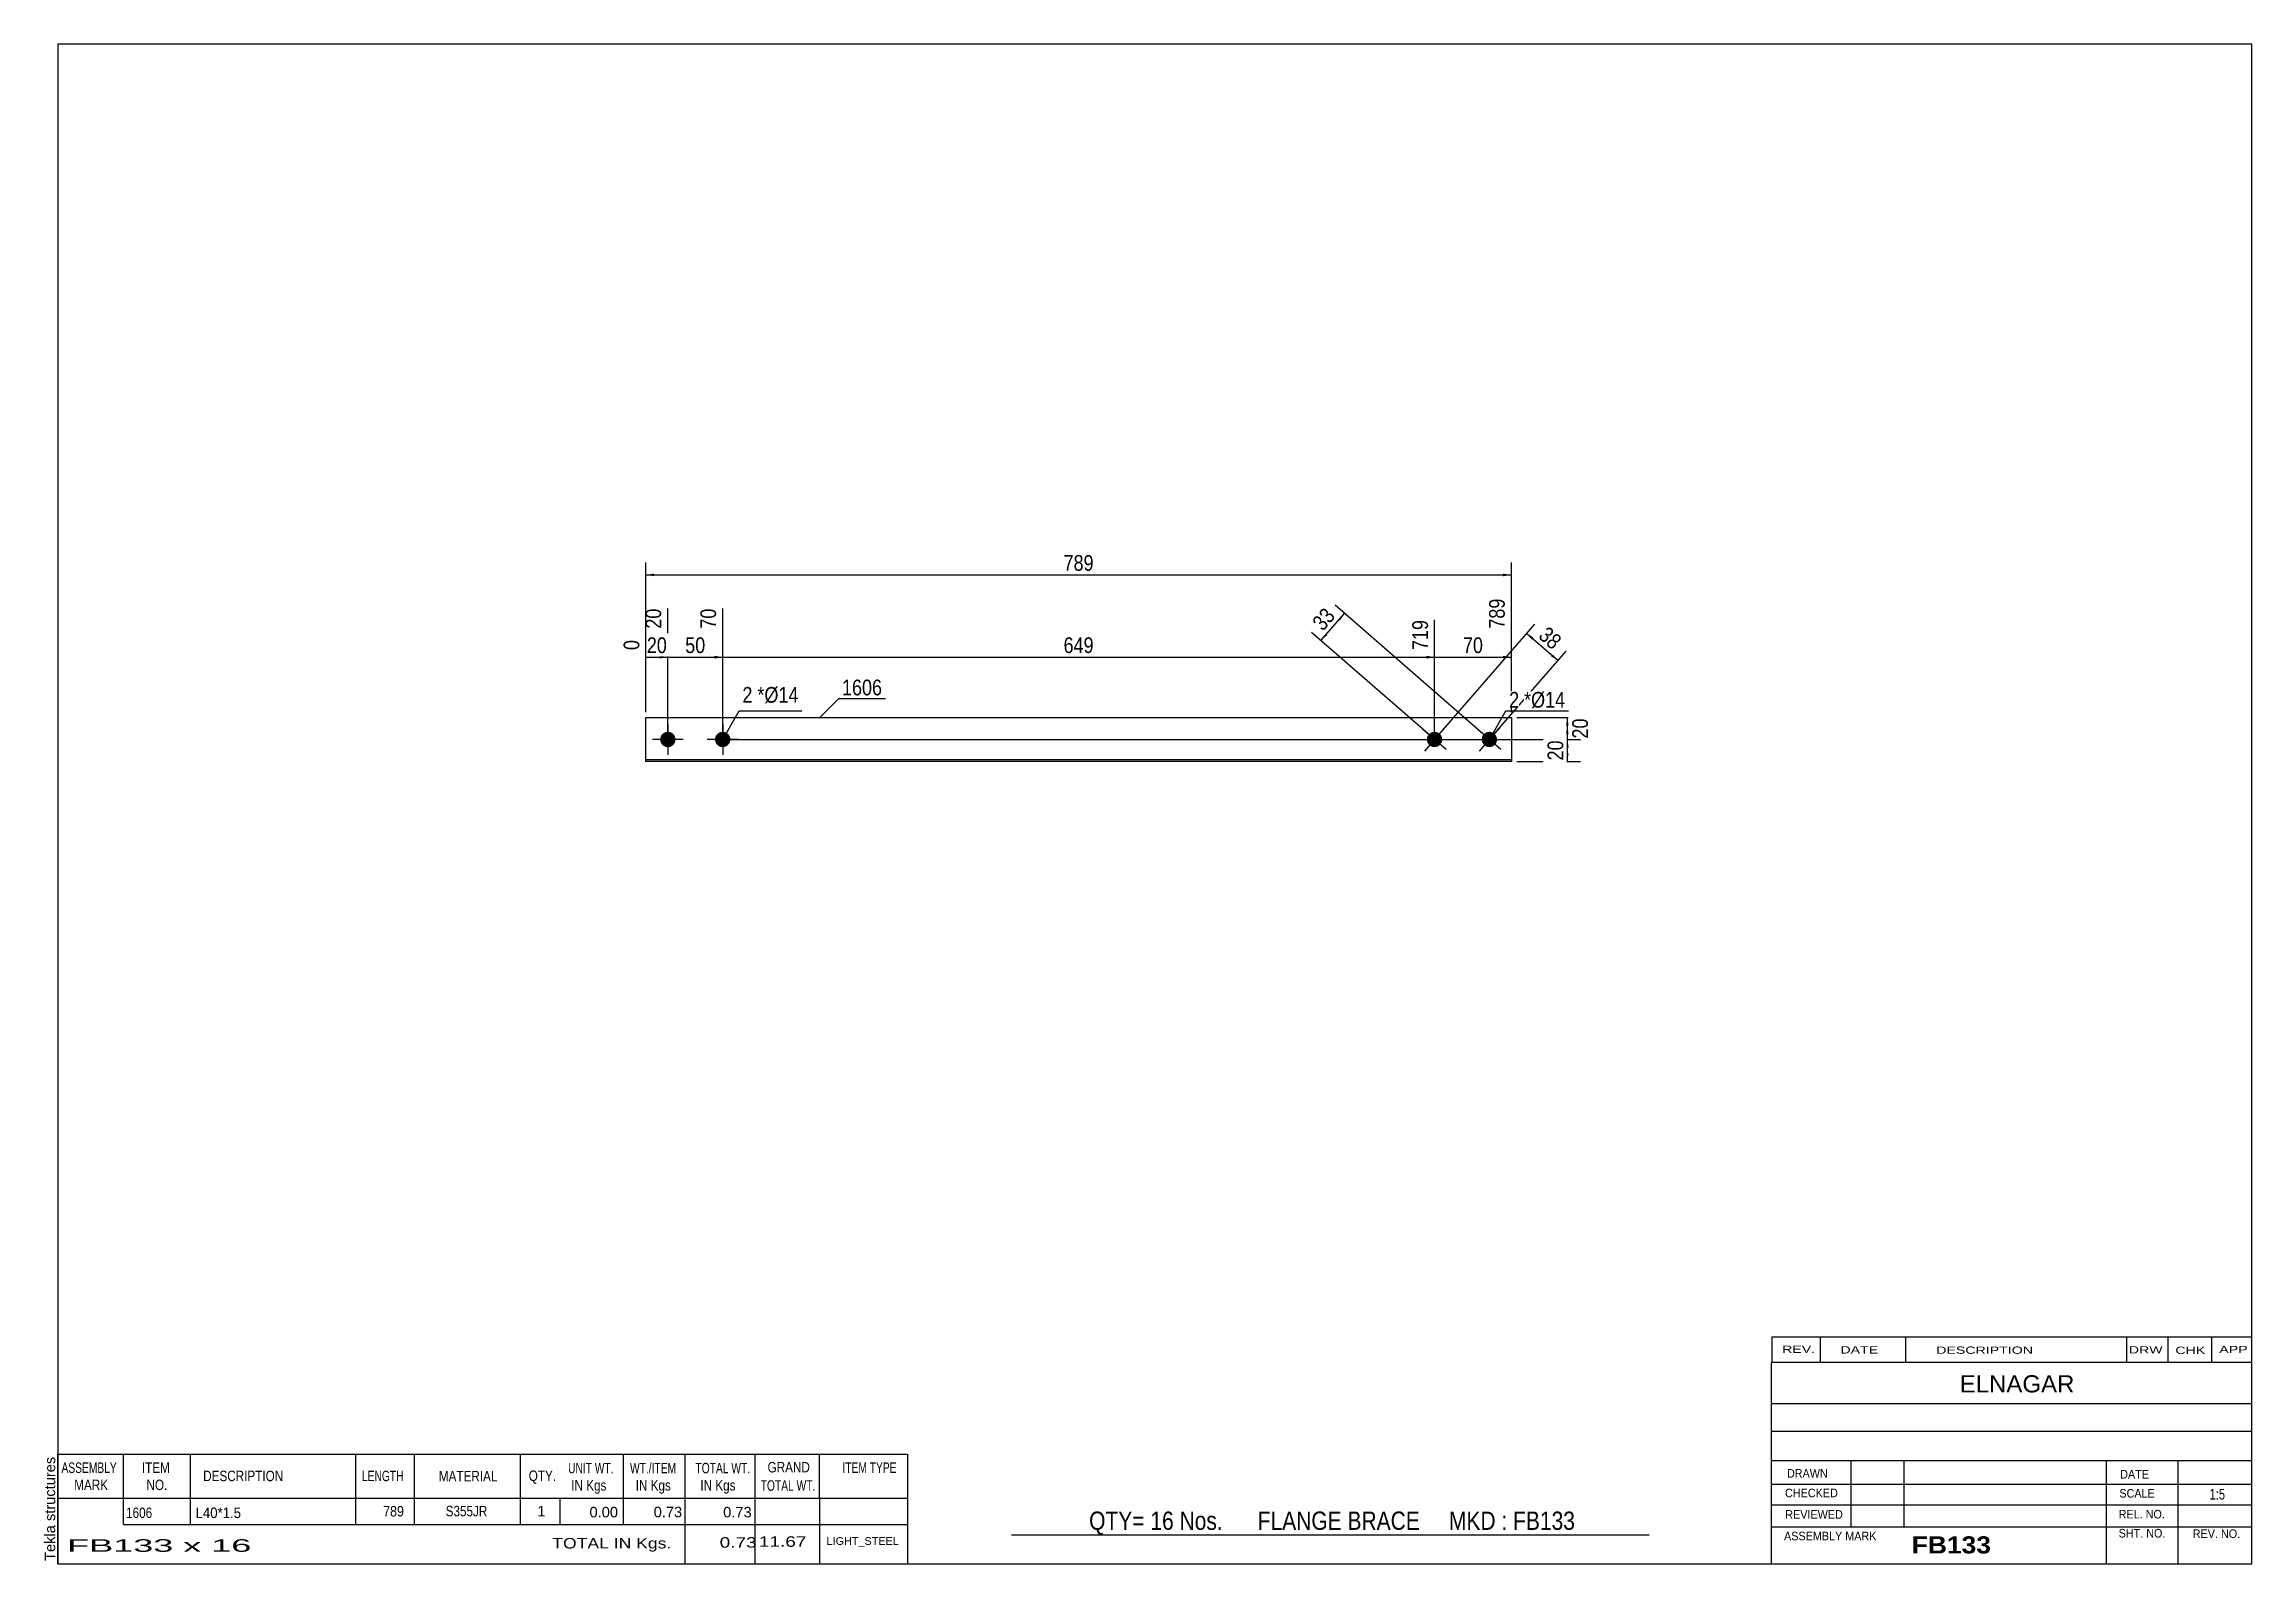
# Model space of a CAD drawing. Header units: millimetres. Extents: x 2 to 405, y 5 to 282.
import ezdxf

# ---------------------------------------------------------------- set-up
doc = ezdxf.new("R2010")
doc.units = ezdxf.units.MM
doc.styles.add('Arial', font='ARIAL.TTF', dxfattribs={"height": 0.2})
doc.styles.add('Arial Bold', font='ARIALBD.TTF', dxfattribs={"height": 0.2})
doc.styles.add('Arial Narrow', font='ARIALN.TTF', dxfattribs={"height": 0.2})

# ---------------------------------------------------------------- blocks, each defined once
blk = doc.blocks.new('Unknown-629081300-1545')
at = {"color": 5, "linetype": 'Continuous'}
for p, q in [((405, 282), (5, 282)), ((5, 282), (5, 5)), ((405, 5), (405, 282)), ((5, 5), (405, 5))]:
    blk.add_line(p, q, dxfattribs=at)
at = {"color": 174, "linetype": 'Continuous', "style": 'Arial'}
blk.add_text('Tekla structures', height=1.9102, rotation=90, dxfattribs=at).set_placement((4.5, 5.5))
blk = doc.blocks.new('Part-629081300-1227 - 1212')
at = {"color": 2, "linetype": 'Continuous'}
for p, q in [((112.2, 151.25), (112.2, 159.25)), ((112.2, 159.25), (269.99, 159.25)), ((269.99, 159.25), (269.99, 151.25)), ((269.99, 151.55), (112.2, 151.55)), ((269.99, 151.25), (112.2, 151.25))]:
    blk.add_line(p, q, dxfattribs=at)
blk = doc.blocks.new('Bolt-629081300-1228 - 1212')
at = {"linetype": 'Continuous'}
for points in [[(116.2, 153.85, -1), (116.2, 156.65, -1)], [(126.2, 153.85, -1), (126.2, 156.65, -1)]]:
    blk.add_hatch(color=3, dxfattribs=at).paths.add_polyline_path(points)
at = {"color": 3, "linetype": 'Continuous'}
for p, q in [((116.2, 158.05), (116.2, 152.45)), ((126.2, 158.05), (126.2, 152.45)), ((119, 155.25), (113.4, 155.25)), ((129, 155.25), (123.4, 155.25))]:
    blk.add_line(p, q, dxfattribs=at)
blk = doc.blocks.new('Bolt-629081300-1229 - 1212')
at = {"linetype": 'Continuous'}
blk.add_hatch(color=3, dxfattribs=at).paths.add_polyline_path([(255.07, 154.19, -1), (256.9, 156.31, -1)])
at = {"color": 3, "linetype": 'Continuous'}
for p, q in [((258.1, 153.41), (253.87, 157.09)), ((257.82, 157.36), (254.15, 153.14))]:
    blk.add_line(p, q, dxfattribs=at)
blk = doc.blocks.new('Bolt-629081300-1230 - 1212')
at = {"linetype": 'Continuous'}
blk.add_hatch(color=3, dxfattribs=at).paths.add_polyline_path([(265.07, 154.19, -1), (266.9, 156.31, -1)])
at = {"color": 3, "linetype": 'Continuous'}
for p, q in [((268.1, 153.41), (263.87, 157.09)), ((267.82, 157.36), (264.15, 153.14))]:
    blk.add_line(p, q, dxfattribs=at)
blk = doc.blocks.new('StraightDimension-629081300-1236 - 1212')
at = {"linetype": 'Continuous'}
blk.add_hatch(color=7, dxfattribs=at).paths.add_polyline_path([(268.49, 170.5), (269.99, 170.25), (268.49, 170)])
at = {"color": 7, "linetype": 'Continuous'}
for p, q in [((269.99, 160.25), (269.99, 180.93)), ((255.99, 156.25), (255.99, 177.03)), ((255.99, 170.25), (269.99, 170.25))]:
    blk.add_line(p, q, dxfattribs=at)
at = {"color": 0}
blk.add_wipeout([(265.41, 170.4), (265.41, 174.6), (260.56, 174.6), (260.56, 170.4)], dxfattribs=at)
at = {"color": 0, "linetype": 'Continuous'}
blk.add_wipeout([(269.39, 181.53), (265.19, 181.53), (265.19, 174.85), (269.39, 174.85)], dxfattribs=at)
at = {"color": 3, "linetype": 'Continuous', "style": 'Arial Narrow'}
blk.add_text('789', height=2.863, rotation=90.0002, dxfattribs=at).set_placement((268.79, 175.45))
at = {"color": 3, "style": 'Arial Narrow'}
blk.add_text('70', height=2.863, dxfattribs=at).set_placement((261.16, 171))
blk = doc.blocks.new('StraightDimension-629081300-1237 - 1212')
at = {"linetype": 'Continuous'}
blk.add_hatch(color=7, dxfattribs=at).paths.add_polyline_path([(254.49, 170.5), (255.99, 170.25), (254.49, 170)])
at = {"color": 7, "linetype": 'Continuous'}
for p, q in [((126.2, 156.25), (126.2, 179.11)), ((255.99, 156.25), (255.99, 177.03)), ((126.2, 170.25), (255.99, 170.25))]:
    blk.add_line(p, q, dxfattribs=at)
at = {"color": 0, "linetype": 'Continuous'}
blk.add_wipeout([(255.39, 177.63), (251.19, 177.63), (251.19, 170.95), (255.39, 170.95)], dxfattribs=at)
at = {"color": 0}
blk.add_wipeout([(194.43, 170.4), (194.43, 174.6), (187.75, 174.6), (187.75, 170.4)], dxfattribs=at)
at = {"color": 3, "style": 'Arial Narrow'}
blk.add_text('649', height=2.863, dxfattribs=at).set_placement((188.35, 171))
at = {"color": 3, "linetype": 'Continuous', "style": 'Arial Narrow'}
blk.add_text('719', height=2.863, rotation=90.0002, dxfattribs=at).set_placement((254.79, 171.55))
blk = doc.blocks.new('StraightDimension-629081300-1238 - 1212')
at = {"linetype": 'Continuous'}
blk.add_hatch(color=7, dxfattribs=at).paths.add_polyline_path([(124.7, 170.5), (126.2, 170.25), (124.7, 170)])
at = {"color": 7, "linetype": 'Continuous'}
for p, q in [((116.2, 156.25), (116.2, 179.11)), ((126.2, 156.25), (126.2, 179.11)), ((116.2, 170.25), (126.2, 170.25))]:
    blk.add_line(p, q, dxfattribs=at)
at = {"color": 0}
blk.add_wipeout([(123.63, 170.4), (123.63, 174.6), (118.77, 174.6), (118.77, 170.4)], dxfattribs=at)
at = {"color": 0, "linetype": 'Continuous'}
blk.add_wipeout([(125.6, 179.71), (121.4, 179.71), (121.4, 174.85), (125.6, 174.85)], dxfattribs=at)
at = {"color": 3, "linetype": 'Continuous', "style": 'Arial Narrow'}
blk.add_text('70', height=2.863, rotation=90.0002, dxfattribs=at).set_placement((125, 175.45))
at = {"color": 3, "style": 'Arial Narrow'}
blk.add_text('50', height=2.863, dxfattribs=at).set_placement((119.37, 171))
blk = doc.blocks.new('StraightDimension-629081300-1239 - 1212')
at = {"linetype": 'Continuous'}
blk.add_hatch(color=7, dxfattribs=at).paths.add_polyline_path([(114.7, 170.5), (116.2, 170.25), (114.7, 170)])
at = {"color": 7, "linetype": 'Continuous'}
for p, q in [((116.2, 156.25), (116.2, 179.11)), ((112.2, 160.25), (112.2, 173.38)), ((112.2, 170.25), (116.2, 170.25))]:
    blk.add_line(p, q, dxfattribs=at)
at = {"color": 0}
blk.add_wipeout([(116.63, 170.4), (116.63, 174.6), (111.77, 174.6), (111.77, 170.4)], dxfattribs=at)
at = {"color": 0, "linetype": 'Continuous'}
blk.add_wipeout([(115.6, 179.71), (111.4, 179.71), (111.4, 174.85), (115.6, 174.85)], dxfattribs=at)
blk.add_wipeout([(111.6, 173.98), (107.4, 173.98), (107.4, 170.95), (111.6, 170.95)], dxfattribs=at)
at = {"color": 3, "linetype": 'Continuous', "style": 'Arial Narrow'}
for s, height, p in [('20', 2.863, (115, 175.45)), ('0', 2.86, (111, 171.55))]:
    blk.add_text(s, height=height, rotation=90.0002, dxfattribs=at).set_placement(p)
at = {"color": 3, "style": 'Arial Narrow'}
blk.add_text('20', height=2.863, dxfattribs=at).set_placement((112.37, 171))
blk = doc.blocks.new('StraightDimension-629081300-1253 - 1212')
at = {"linetype": 'Continuous'}
for points in [[(113.7, 185), (112.2, 185.25), (113.7, 185.5)], [(268.49, 185.5), (269.99, 185.25), (268.49, 185)]]:
    blk.add_hatch(color=7, dxfattribs=at).paths.add_polyline_path(points)
at = {"color": 7, "linetype": 'Continuous'}
for p, q in [((112.2, 160.25), (112.2, 187.5)), ((112.2, 185.25), (269.99, 185.25)), ((269.99, 160.25), (269.99, 187.5))]:
    blk.add_line(p, q, dxfattribs=at)
at = {"color": 0}
blk.add_wipeout([(194.43, 185.4), (194.43, 189.6), (187.75, 189.6), (187.75, 185.4)], dxfattribs=at)
at = {"color": 3, "style": 'Arial Narrow'}
blk.add_text('789', height=2.863, dxfattribs=at).set_placement((188.35, 186))
blk = doc.blocks.new('StraightDimension-629081300-1257 - 1212')
at = {"linetype": 'Continuous'}
for points in [[(273.77, 173.41), (272.8, 174.58), (274.1, 173.79)], [(277.53, 170.8), (278.5, 169.63), (277.2, 170.43)]]:
    blk.add_hatch(color=7, dxfattribs=at).paths.add_polyline_path(points)
at = {"color": 7, "linetype": 'Continuous'}
for p, q in [((256.64, 156), (274.28, 176.28)), ((272.8, 174.58), (278.5, 169.63)), ((266.64, 156), (279.97, 171.33))]:
    blk.add_line(p, q, dxfattribs=at)
at = {"color": 0}
blk.add_wipeout([(277.58, 170.63), (280.34, 173.79), (276.67, 176.98), (273.92, 173.81)], dxfattribs=at)
at = {"color": 3, "style": 'Arial Narrow'}
blk.add_text('38', height=2.863, rotation=-41.0238, dxfattribs=at).set_placement((274.76, 173.87))
blk = doc.blocks.new('StraightDimension-629081300-1263 - 1212')
at = {"linetype": 'Continuous'}
for points in [[(238.39, 177.27), (239.56, 178.24), (238.77, 176.94)], [(236.43, 174.25), (235.25, 173.29), (236.05, 174.58)]]:
    blk.add_hatch(color=7, dxfattribs=at).paths.add_polyline_path(points)
at = {"color": 7, "linetype": 'Continuous'}
for p, q in [((235.25, 173.29), (239.56, 178.24)), ((265.23, 155.91), (237.87, 179.71)), ((255.23, 155.91), (233.56, 174.76))]:
    blk.add_line(p, q, dxfattribs=at)
at = {"color": 0}
blk.add_wipeout([(238.89, 177.69), (235.72, 180.45), (232.53, 176.78), (235.7, 174.03)], dxfattribs=at)
at = {"color": 3, "style": 'Arial Narrow'}
blk.add_text('33', height=2.863, rotation=48.9764, dxfattribs=at).set_placement((235.64, 174.87))
blk = doc.blocks.new('StraightDimension-629081300-1269 - 1212')
at = {"linetype": 'Continuous'}
for points in [[(279.95, 157.75), (280.2, 159.25), (280.45, 157.75)], [(280.45, 156.75), (280.2, 155.25), (279.95, 156.75)]]:
    blk.add_hatch(color=7, dxfattribs=at).paths.add_polyline_path(points)
at = {"color": 7, "linetype": 'Continuous'}
for p, q in [((270.99, 159.25), (282.45, 159.25)), ((280.2, 155.25), (280.2, 159.25)), ((127.2, 155.25), (282.45, 155.25))]:
    blk.add_line(p, q, dxfattribs=at)
at = {"color": 0}
blk.add_wipeout([(284.55, 159.68), (280.35, 159.68), (280.35, 154.82), (284.55, 154.82)], dxfattribs=at)
at = {"color": 3, "style": 'Arial Narrow'}
blk.add_text('20', height=2.863, rotation=90.0002, dxfattribs=at).set_placement((283.95, 155.42))
blk = doc.blocks.new('StraightDimension-629081300-1270 - 1212')
at = {"linetype": 'Continuous'}
for points in [[(279.95, 153.75), (280.2, 155.25), (280.45, 153.75)], [(280.45, 152.75), (280.2, 151.25), (279.95, 152.75)]]:
    blk.add_hatch(color=7, dxfattribs=at).paths.add_polyline_path(points)
at = {"color": 7, "linetype": 'Continuous'}
for p, q in [((127.2, 155.25), (282.6, 155.25)), ((280.2, 151.25), (280.2, 155.25)), ((270.99, 151.25), (282.6, 151.25))]:
    blk.add_line(p, q, dxfattribs=at)
at = {"color": 0}
blk.add_wipeout([(280.05, 155.68), (275.85, 155.68), (275.85, 150.82), (280.05, 150.82)], dxfattribs=at)
at = {"color": 3, "style": 'Arial Narrow'}
blk.add_text('20', height=2.863, rotation=90.0002, dxfattribs=at).set_placement((279.45, 151.42))
blk = doc.blocks.new('CBS_REVISION-629081300-1561')
at = {"color": 7, "linetype": 'Continuous'}
for p, q in [((317.49, 46.38), (404.99, 46.38)), ((317.49, 46.38), (317.49, 41.75)), ((326.29, 46.38), (326.29, 41.75)), ((341.88, 46.38), (341.88, 41.81)), ((382.14, 46.38), (382.14, 41.75)), ((389.68, 46.38), (389.68, 41.75)), ((397.63, 46.38), (397.63, 41.75)), ((317.49, 41.75), (404.99, 41.75))]:
    blk.add_line(p, q, dxfattribs=at)
at = {"color": 7, "style": 'Arial Narrow', "width": 1.7}
for s, height, p in [('REV.', 1.326, (319.35, 43.43)), ('DATE', 1.326, (329.98, 43.31)), ('DESCRIPTION', 1.3257, (347.46, 43.26)), ('DRW', 1.326, (382.57, 43.32)), ('CHK', 1.326, (391.06, 43.23)), ('APP', 1.326, (399.06, 43.38))]:
    blk.add_text(s, height=height, dxfattribs=at).set_placement(p)
blk = doc.blocks.new('CBS_BOM-629081300-1558')
at = {"color": 7, "linetype": 'Continuous'}
for p, q in [((4.97, 16.97), (4.97, 24.97)), ((4.97, 24.97), (159.89, 24.97)), ((16.97, 16.97), (16.97, 24.97)), ((29.16, 16.97), (29.16, 24.97)), ((59.32, 16.97), (59.32, 24.97)), ((70, 16.97), (70, 24.97)), ((89.32, 16.97), (89.32, 24.97)), ((108.12, 16.97), (108.12, 24.97)), ((119.33, 16.97), (119.33, 24.97)), ((132.12, 16.97), (132.12, 24.97)), ((143.87, 16.97), (143.87, 24.97)), ((159.89, 24.96), (159.89, 16.98)), ((4.97, 16.97), (159.89, 16.97)), ((4.97, 12.17), (4.97, 16.97)), ((16.97, 12.17), (16.97, 16.97)), ((29.16, 12.17), (29.16, 16.97)), ((59.32, 12.17), (59.32, 16.97)), ((70, 12.17), (70, 16.97)), ((89.32, 12.17), (89.32, 16.97)), ((96.58, 12.17), (96.58, 16.97)), ((108.12, 12.17), (108.12, 16.97)), ((119.33, 12.17), (119.33, 16.97)), ((132.12, 12.17), (132.12, 16.97)), ((143.89, 12.17), (143.89, 16.97)), ((159.89, 16.97), (159.89, 12.17)), ((4.97, 4.97), (4.97, 12.15)), ((16.97, 12.17), (159.89, 12.17)), ((119.33, 4.97), (119.33, 12.15)), ((132.12, 4.97), (132.12, 12.15)), ((143.93, 4.97), (143.93, 12.15)), ((159.89, 12.17), (159.89, 4.97)), ((4.97, 4.97), (159.89, 4.97))]:
    blk.add_line(p, q, dxfattribs=at)
at = {"color": 3, "linetype": 'Continuous', "style": 'Arial'}
for s, height, width, p in [('ASSEMBLY', 1.91, 0.7, (5.65, 21.54)), ('MARK', 1.91, 0.8, (7.97, 18.41)), ('ITEM', 1.91, 0.8, (20.3, 21.54)), ('NO.', 1.91, 0.8, (21.15, 18.41)), ('DESCRIPTION', 1.9102, 0.8, (31.48, 20.04)), ('LENGTH', 1.91, 0.7, (60.43, 20.04)), ('MATERIAL', 1.91, 0.8, (74.45, 19.99)), ('QTY.', 1.91, 0.8, (90.84, 20.07)), ('UNIT WT.', 1.91, 0.7, (98.01, 21.47)), ('IN Kgs', 1.91, 0.8, (98.59, 18.33)), ('WT./ITEM', 1.91, 0.7, (109.3, 21.47)), ('IN Kgs', 1.91, 0.8, (110.34, 18.33)), ('TOTAL WT.', 1.91, 0.7, (121.24, 21.47)), ('IN Kgs', 1.91, 0.8, (122.13, 18.33)), ('TOTAL WT.', 1.91, 0.7, (133.13, 18.29)), ('GRAND', 1.91, 0.8, (134.39, 21.63)), ('ITEM TYPE', 1.91, 0.7, (148.03, 21.55))]:
    blk.add_text(s, height=height, dxfattribs=dict(at, width=width)).set_placement(p)
at = {"color": 7, "linetype": 'Continuous', "style": 'Arial'}
for s, width, p in [('1606', 0.8, (17.43, 13.32)), ('L40*1.5', 0.9, (30.1, 13.32)), ('789', 0.85, (64.3, 13.6)), ('S355JR', 0.8, (75.69, 13.63))]:
    blk.add_text(s, height=1.91, dxfattribs=dict(at, width=width)).set_placement(p)
for s, p in [('1', (92.41, 13.63)), ('0.00', (101.92, 13.44)), ('0.73', (113.62, 13.47)), ('0.73', (126.29, 13.44))]:
    blk.add_text(s, height=1.91, dxfattribs=at).set_placement(p)
at = {"color": 6, "linetype": 'Continuous', "style": 'Arial'}
for s, height, width, p in [('FB133 x 16', 2.292, 2.05, (6.69, 7.16)), ('TOTAL IN Kgs.', 1.9102, 1.2, (95.13, 7.77)), ('0.73', 1.91, 1.3, (125.65, 7.92)), ('11.67', 1.91, 1.3, (132.79, 8.08))]:
    blk.add_text(s, height=height, dxfattribs=dict(at, width=width)).set_placement(p)
blk.add_text('LIGHT_STEEL', height=1.4135, dxfattribs=at).set_placement((145.14, 8.42))
blk = doc.blocks.new('CBS_CALLOFF-629081300-1559')
at = {"color": 7, "linetype": 'Continuous'}
blk.add_line((178.88, 10.27), (295.11, 10.25), dxfattribs=at)
at = {"color": 3, "linetype": 'Continuous', "style": 'Arial Narrow'}
blk.add_text('QTY= 16 Nos.      FLANGE BRACE     MKD : FB133', height=3.3405, dxfattribs=at).set_placement((193.01, 11.16))
blk = doc.blocks.new('CBS_NAME_BLOG-629081300-1560')
at = {"color": 7, "linetype": 'Continuous'}
for p, q in [((317.41, 41.75), (404.93, 41.75)), ((317.41, 5.04), (317.41, 41.75)), ((317.41, 34.21), (404.93, 34.21)), ((317.48, 29.16), (405, 29.16)), ((317.41, 23.79), (404.93, 23.79)), ((331.93, 11.68), (331.93, 23.78)), ((341.62, 11.71), (341.62, 23.78)), ((378.53, 5.04), (378.53, 23.77)), ((391.58, 5.04), (391.58, 23.78)), ((317.42, 19.49), (405, 19.51)), ((317.41, 15.74), (404.93, 15.74)), ((317.41, 11.7), (404.93, 11.7)), ((317.41, 5), (405, 5))]:
    blk.add_line(p, q, dxfattribs=at)
at = {"color": 3, "linetype": 'Continuous', "style": 'Arial'}
blk.add_text('ELNAGAR', height=3.133, dxfattribs=at).set_placement((351.73, 36.22))
at = {"color": 3, "linetype": 'Continuous'}
for s, height, style, width, p in [('DRAWN', 1.566, 'Arial', 0.9, (320.24, 20.68)), ('DATE', 1.566, 'Arial', 0.9, (381, 20.52)), ('CHECKED', 1.566, 'Arial', 0.9, (319.89, 17.11)), ('SCALE', 1.566, 'Arial', 0.9, (380.85, 17.04)), ('1:5', 1.957, 'Arial Narrow', 0.9, (397.3, 16.68)), ('REVIEWED', 1.566, 'Arial', 0.9, (319.93, 13.19)), ('REL. NO.', 1.566, 'Arial', 0.9, (380.71, 13.24)), ('ASSEMBLY MARK', 1.5663, 'Arial', 0.9, (319.71, 9.26)), ('FB133', 3.131, 'Arial Bold', 1.1, (342.99, 6.86)), ('SHT. NO.', 1.566, 'Arial', 0.9, (380.71, 9.77)), ('REV. NO.', 1.566, 'Arial', 0.9, (394.23, 9.68))]:
    blk.add_text(s, height=height, dxfattribs=dict(at, style=style, width=width)).set_placement(p)
blk = doc.blocks.new('Mark-629081300-1286 - 1212')
at = {"color": 0}
blk.add_wipeout([(131.63, 161.95), (131.63, 164.95), (129.8, 164.95), (129.8, 161.95)], dxfattribs=at)
blk.add_wipeout([(131.63, 161.95), (131.63, 164.95), (129.8, 164.95), (129.8, 161.95)], dxfattribs=at)
at = {"color": 7, "linetype": 'Continuous'}
blk.add_line((126.2, 155.25), (129.2, 160.45), dxfattribs=at)
at = {"color": 0}
blk.add_wipeout([(133.81, 161.95), (133.81, 164.95), (132.53, 164.95), (132.53, 161.95)], dxfattribs=at)
blk.add_wipeout([(133.81, 161.95), (133.81, 164.95), (132.53, 164.95), (132.53, 161.95)], dxfattribs=at)
at = {"color": 3, "style": 'Arial Narrow'}
blk.add_text('2', height=2.86, dxfattribs=at).set_placement((129.8, 161.95))
at = {"color": 0}
blk.add_wipeout([(140.02, 161.95), (140.02, 164.95), (133.81, 164.95), (133.81, 161.95)], dxfattribs=at)
blk.add_wipeout([(140.02, 161.95), (140.02, 164.95), (133.81, 164.95), (133.81, 161.95)], dxfattribs=at)
at = {"color": 7, "linetype": 'Continuous'}
blk.add_line((129.2, 160.45), (140.62, 160.45), dxfattribs=at)
at = {"color": 3, "style": 'Arial Narrow'}
for s, height, p in [('*', 2.86, (132.53, 161.95)), ('Ø14', 2.863, (133.81, 161.95))]:
    blk.add_text(s, height=height, dxfattribs=at).set_placement(p)
blk = doc.blocks.new('Mark-629081300-1278 - 1212')
at = {"color": 0}
blk.add_wipeout([(155.26, 163.29), (155.26, 166.29), (147.95, 166.29), (147.95, 163.29)], dxfattribs=at)
blk.add_wipeout([(155.26, 163.29), (155.26, 166.29), (147.95, 166.29), (147.95, 163.29)], dxfattribs=at)
at = {"color": 7, "linetype": 'Continuous'}
for p, q in [((143.82, 159.15), (147.35, 162.69)), ((147.35, 162.69), (155.86, 162.69))]:
    blk.add_line(p, q, dxfattribs=at)
at = {"color": 3, "style": 'Arial Narrow'}
blk.add_text('1606', height=2.863, dxfattribs=at).set_placement((147.95, 163.29))
blk = doc.blocks.new('MarkSet-629081300-1283 - 1212')
at = {"color": 0}
blk.add_wipeout([(271.41, 161.05), (271.41, 164.05), (269.59, 164.05), (269.59, 161.05)], dxfattribs=at)
blk.add_wipeout([(271.41, 161.05), (271.41, 164.05), (269.59, 164.05), (269.59, 161.05)], dxfattribs=at)
at = {"color": 7, "linetype": 'Continuous'}
blk.add_line((265.99, 155.25), (268.99, 160.45), dxfattribs=at)
at = {"color": 0}
blk.add_wipeout([(273.59, 161.05), (273.59, 164.05), (272.31, 164.05), (272.31, 161.05)], dxfattribs=at)
blk.add_wipeout([(273.59, 161.05), (273.59, 164.05), (272.31, 164.05), (272.31, 161.05)], dxfattribs=at)
at = {"color": 3, "style": 'Arial Narrow'}
blk.add_text('2', height=2.86, dxfattribs=at).set_placement((269.59, 161.05))
at = {"color": 0}
blk.add_wipeout([(279.8, 161.05), (279.8, 164.05), (273.59, 164.05), (273.59, 161.05)], dxfattribs=at)
blk.add_wipeout([(279.8, 161.05), (279.8, 164.05), (273.59, 164.05), (273.59, 161.05)], dxfattribs=at)
at = {"color": 7, "linetype": 'Continuous'}
blk.add_line((268.99, 160.45), (280.4, 160.45), dxfattribs=at)
at = {"color": 3, "style": 'Arial Narrow'}
for s, height, p in [('*', 2.86, (272.31, 161.05)), ('Ø14', 2.863, (273.59, 161.05))]:
    blk.add_text(s, height=height, dxfattribs=at).set_placement(p)

msp = doc.modelspace()

# ---------------------------------------------------------------- block references
for name in ['Unknown-629081300-1545', 'Part-629081300-1227 - 1212', 'Bolt-629081300-1228 - 1212', 'Bolt-629081300-1229 - 1212', 'Bolt-629081300-1230 - 1212', 'CBS_REVISION-629081300-1561', 'CBS_NAME_BLOG-629081300-1560', 'CBS_BOM-629081300-1558', 'CBS_CALLOFF-629081300-1559']:
    msp.add_blockref(name, (0, 0))

# ---------------------------------------------------------------- next in the draw order: block references
msp.add_blockref('StraightDimension-629081300-1236 - 1212', (0, 0))

# ---------------------------------------------------------------- next in the draw order: block references
msp.add_blockref('StraightDimension-629081300-1237 - 1212', (0, 0))

# ---------------------------------------------------------------- next in the draw order: block references
msp.add_blockref('StraightDimension-629081300-1238 - 1212', (0, 0))

# ---------------------------------------------------------------- next in the draw order: block references
msp.add_blockref('StraightDimension-629081300-1239 - 1212', (0, 0))

# ---------------------------------------------------------------- next in the draw order: block references
msp.add_blockref('StraightDimension-629081300-1253 - 1212', (0, 0))

# ---------------------------------------------------------------- next in the draw order: block references
msp.add_blockref('StraightDimension-629081300-1257 - 1212', (0, 0))

# ---------------------------------------------------------------- next in the draw order: block references
msp.add_blockref('StraightDimension-629081300-1263 - 1212', (0, 0))

# ---------------------------------------------------------------- next in the draw order: block references
msp.add_blockref('StraightDimension-629081300-1269 - 1212', (0, 0))

# ---------------------------------------------------------------- next in the draw order: block references
for name in ['Mark-629081300-1278 - 1212', 'StraightDimension-629081300-1270 - 1212']:
    msp.add_blockref(name, (0, 0))

# ---------------------------------------------------------------- next in the draw order: block references
for name in ['Mark-629081300-1286 - 1212', 'MarkSet-629081300-1283 - 1212']:
    msp.add_blockref(name, (0, 0))

doc.saveas('drawing.dxf')
